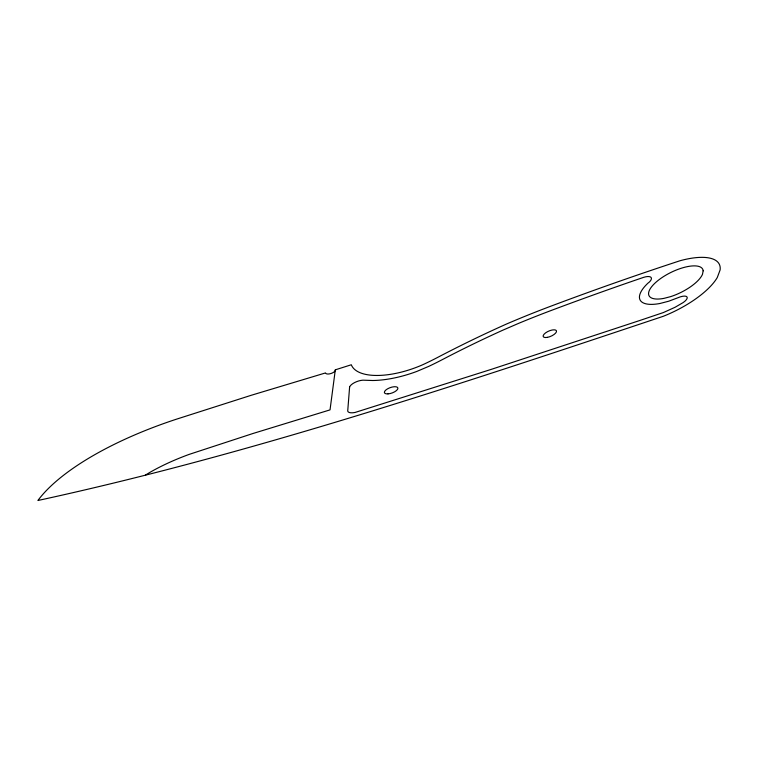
<?xml version="1.0" encoding="UTF-8"?>
<svg xmlns="http://www.w3.org/2000/svg" width="758" height="758" viewBox="0 0 758 758"><rect width="100%" height="100%" fill="white"/><g stroke="black" fill="none" stroke-linecap="round" stroke-linejoin="round"><path stroke-width="1.14" d="M145.688 474.915L150.425 472.082A112.914 40.534 -16.1 0 1 189.102 454.412L252.897 433.519L330.033 409.879L335.216 370.567M335.33 369.828L334.913 371.117A5.145 2.208 -18.6 0 1 329.635 373.855A5.145 2.208 -18.6 0 1 325.533 372.927L251.135 395.316L176.197 419.269A194.361 70.323 -16 0 0 37.9 500.498C250.557 454.307 457.15 385.13 663.288 316.294A61.114 22.759 -25.9 0 0 717.295 277.485L720.1 269.99A61.114 22.759 -25.9 0 0 680.059 260.733A755.48 173.762 -21.3 0 0 550.744 306.223A325.75 102.936 -22.3 0 0 506.439 324.054A386.978 116.514 -22.5 0 0 443.904 354.157L440.966 355.663A179.096 84.716 -20.1 0 1 423.135 364.56A59.465 25.516 -20.7 0 1 351.305 364.769L335.33 369.828M349.609 387.025L347.714 411.073A9.418 3.705 -19 0 0 355.057 412.456L491.61 369.26L640.055 320.407L663.449 312.533L675.075 307.265L683.252 302.508A9.589 3.449 -25.8 0 0 686.786 296.71A9.589 3.449 -25.8 0 0 677.946 297.742L668.736 301.21L659.991 303.475A40.003 14.942 -26.2 0 1 647.976 283.132L649.236 282.147A10.157 3.932 -25.8 0 0 650.876 277.248A10.157 3.932 -25.8 0 0 643.731 277.324L636.123 279.92A747.568 171.488 -21.3 0 0 551.094 310.515A317.716 100.208 -22.3 0 0 518.794 323.287L502.772 330.204A378.981 113.88 -22.4 0 0 447.533 356.914L442.293 359.643A190.684 90.325 -20.1 0 1 428.839 366.332L416.834 371.42A69.793 29.969 -20.7 0 1 372.746 380.507L362.94 380.175A9.835 4.046 -19.2 0 0 349.609 387.025M703.159 270.824L702.495 274.282A29.932 11.181 -26.2 0 1 670.479 296.681L663.875 298.387A29.932 11.181 -26.2 0 1 649.71 289.67A29.932 11.181 -26.2 0 1 679.329 268.891A29.932 11.181 -26.2 0 1 703.159 270.824M387.992 393.895A7.135 2.843 -19.9 0 0 397.903 388.162A7.135 2.843 -19.9 0 0 387.49 388.873A7.135 2.843 -19.9 0 0 387.992 393.895M547.475 337.348A7.22 2.805 -23.6 0 0 556.448 330.801A7.22 2.805 -23.6 0 0 545.561 332.885A7.22 2.805 -23.6 0 0 547.475 337.348"/></g></svg>
